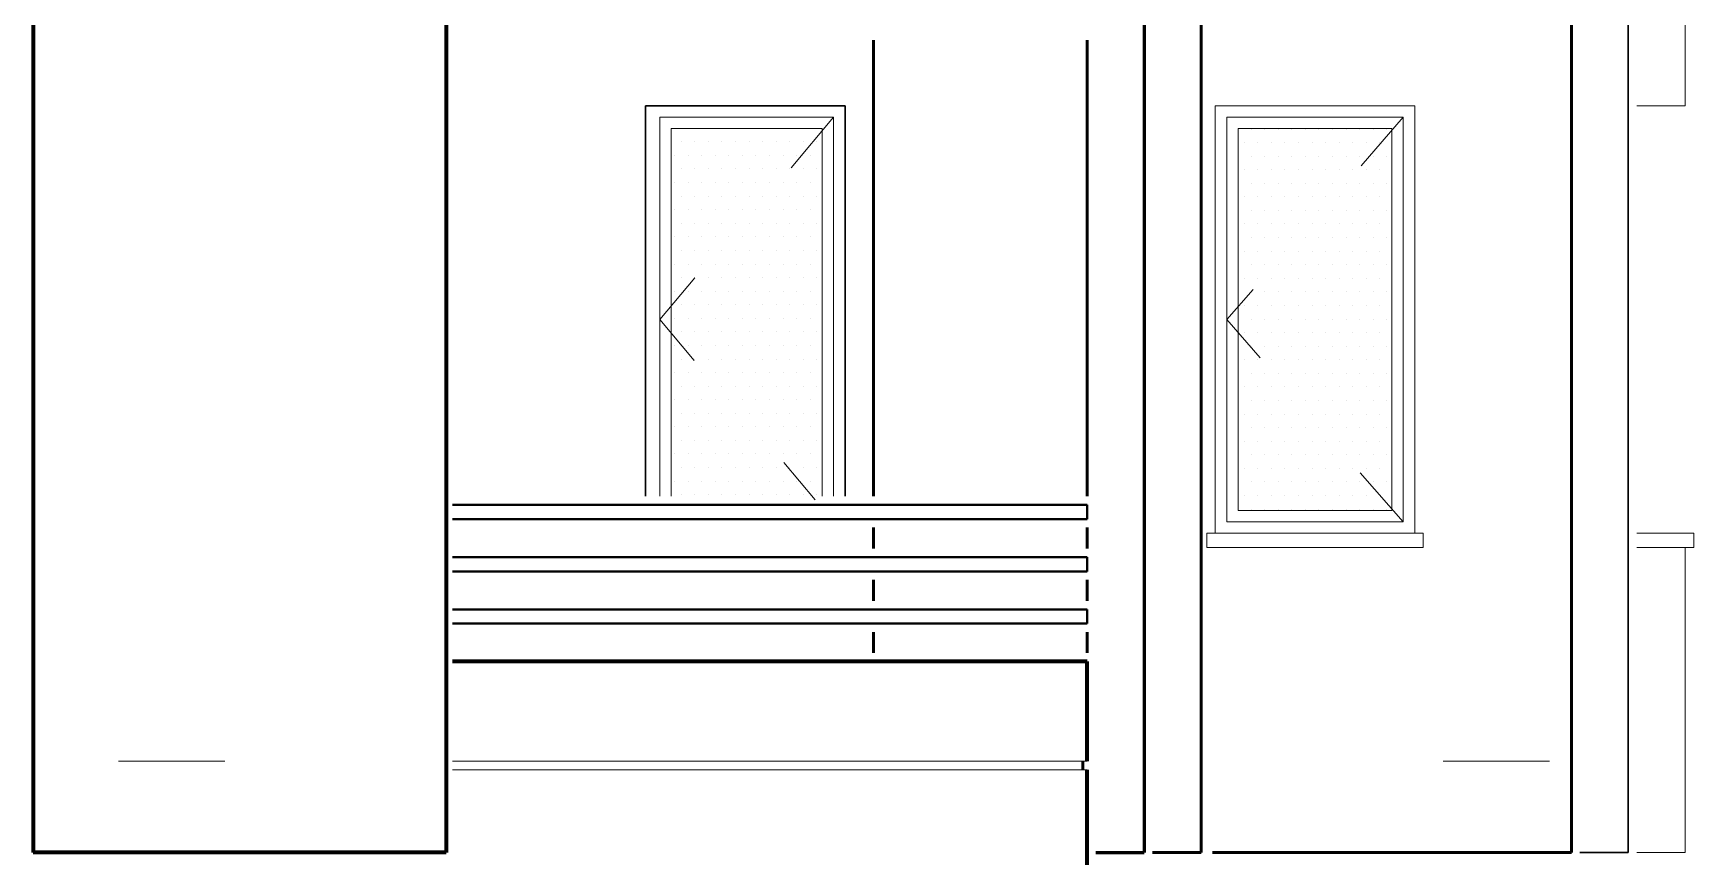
# Model space of a CAD drawing. Header units: millimetres. Extents: x 2016.56 to 2021.8, y 13721.83 to 13722.48.
# Drawn here: x 2021.1956 to 2021.3122, y 13721.9782 to 13722.036 of the extents above; entities that cross this region are included whole.
import ezdxf

# ---------------------------------------------------------------- set-up
doc = ezdxf.new("R2010")
doc.units = ezdxf.units.MM
doc.linetypes.add('ACAD_ISO07W100', pattern=[3, 0, -3])
doc.linetypes.add('HIDDEN', pattern=[0.375, 0.25, -0.125])
doc.layers.get('0').update_dxf_attribs({"lineweight": 20})
for name, color, linetype, lineweight in [('0.3', 150, 'Continuous', 30), ('0.5', 200, 'Continuous', 50), ('0.7', 20, 'Continuous', 70), ('0.8', 6, 'Continuous', 80), ('DUVAR', 4, 'Continuous', 40), ('kolon', 5, 'Continuous', 60), ('PENCERE', 3, 'Continuous', 13), ('TEFRİŞ', 11, 'Continuous', 9)]:
    doc.layers.add(name, color=color, linetype=linetype, lineweight=lineweight)

msp = doc.modelspace()

# ---------------------------------------------------------------- linework, layer by layer
for p, q in [((2021.2786, 13722.03094), (2021.2926, 13722.03094)), ((2021.2786, 13722.03094), (2021.2786, 13722.00094)), ((2021.2926, 13722.03094), (2021.2926, 13722.00094)), ((2021.2396, 13722.03014), (2021.2396, 13722.00354)), ((2021.2396, 13722.03014), (2021.2518, 13722.03014)), ((2021.251, 13722.02934), (2021.2404, 13722.02934)), ((2021.2404, 13722.02934), (2021.2404, 13722.00354)), ((2021.251, 13722.00354), (2021.251, 13722.02934)), ((2021.2518, 13722.03014), (2021.2518, 13722.00354)), ((2021.2794, 13722.03014), (2021.2918, 13722.03014)), ((2021.2794, 13722.03014), (2021.2794, 13722.00174)), ((2021.291, 13722.02934), (2021.2802, 13722.02934)), ((2021.2802, 13722.00254), (2021.2802, 13722.02934)), ((2021.291, 13722.00254), (2021.291, 13722.02934)), ((2021.2918, 13722.03014), (2021.2918, 13722.00174)), ((2021.291, 13722.00254), (2021.2802, 13722.00254)), ((2021.2918, 13722.00174), (2021.2794, 13722.00174)), ((2021.2932, 13722.00094), (2021.278, 13722.00094)), ((2021.278, 13721.99994), (2021.278, 13722.00094)), ((2021.2932, 13721.99994), (2021.278, 13721.99994)), ((2021.2932, 13721.99994), (2021.2932, 13722.00094))]:
    msp.add_line(p, q)
at = {"layer": '0.3'}
for p, q in [((2021.3076, 13722.04434), (2021.3076, 13721.97854)), ((2021.2386, 13722.03094), (2021.2526, 13722.03094)), ((2021.2386, 13722.03094), (2021.2386, 13722.00354)), ((2021.2526, 13722.03094), (2021.2526, 13722.00354)), ((2021.3042, 13721.97854), (2021.3076, 13721.97854))]:
    msp.add_line(p, q, dxfattribs=at)
at = {"layer": '0.5'}
for p, q in [((2021.3036, 13722.39774), (2021.3036, 13721.97854)), ((2021.2776, 13722.04434), (2021.2776, 13721.97854)), ((2021.2546, 13722.03554), (2021.2546, 13722.00354)), ((2021.2696, 13722.03554), (2021.2696, 13722.00354)), ((2021.2546, 13722.00134), (2021.2546, 13721.99987)), ((2021.2696, 13722.00134), (2021.2696, 13721.99987)), ((2021.2546, 13721.99767), (2021.2546, 13721.9962)), ((2021.2696, 13721.99767), (2021.2696, 13721.9962)), ((2021.2546, 13721.994), (2021.2546, 13721.99254)), ((2021.2696, 13721.994), (2021.2696, 13721.99254)), ((2021.2693, 13721.98494), (2021.2693, 13721.98434)), ((2021.2742, 13721.97854), (2021.2776, 13721.97854)), ((2021.2784, 13721.97854), (2021.3036, 13721.97854))]:
    msp.add_line(p, q, dxfattribs=at)
at = {"layer": '0.7'}
for p, q in [((2021.2696, 13721.99194), (2021.22503, 13721.99194)), ((2021.2696, 13721.98494), (2021.2696, 13721.99194)), ((2021.2696, 13721.97654), (2021.2696, 13721.98434))]:
    msp.add_line(p, q, dxfattribs=at)
at = {"layer": '0.8'}
for p, q in [((2021.1956, 13722.39754), (2021.1956, 13721.97854)), ((2021.2246, 13722.39754), (2021.2246, 13721.97854)), ((2021.2246, 13721.97854), (2021.1956, 13721.97854))]:
    msp.add_line(p, q, dxfattribs=at)
at = {"layer": 'DUVAR'}
for p, q in [((2021.28111, 13722.02931), (2021.28111, 13722.02931)), ((2021.28206, 13722.02931), (2021.28206, 13722.02931)), ((2021.28301, 13722.02931), (2021.28301, 13722.02931)), ((2021.28397, 13722.02931), (2021.28397, 13722.02931)), ((2021.28492, 13722.02931), (2021.28492, 13722.02931)), ((2021.28587, 13722.02931), (2021.28587, 13722.02931)), ((2021.28682, 13722.02931), (2021.28682, 13722.02931)), ((2021.28778, 13722.02931), (2021.28778, 13722.02931)), ((2021.28873, 13722.02931), (2021.28873, 13722.02931)), ((2021.28968, 13722.02931), (2021.28968, 13722.02931)), ((2021.29063, 13722.02931), (2021.29063, 13722.02931)), ((2021.2411, 13722.02841), (2021.2411, 13722.02841)), ((2021.24206, 13722.02841), (2021.24206, 13722.02841)), ((2021.24301, 13722.02841), (2021.24301, 13722.02841)), ((2021.24396, 13722.02841), (2021.24396, 13722.02841)), ((2021.24491, 13722.02841), (2021.24491, 13722.02841)), ((2021.24587, 13722.02841), (2021.24587, 13722.02841)), ((2021.24682, 13722.02841), (2021.24682, 13722.02841)), ((2021.24777, 13722.02841), (2021.24777, 13722.02841)), ((2021.24872, 13722.02841), (2021.24872, 13722.02841)), ((2021.24968, 13722.02841), (2021.24968, 13722.02841)), ((2021.25063, 13722.02841), (2021.25063, 13722.02841)), ((2021.28063, 13722.02836), (2021.28063, 13722.02836)), ((2021.28158, 13722.02836), (2021.28158, 13722.02836)), ((2021.28254, 13722.02836), (2021.28254, 13722.02836)), ((2021.28349, 13722.02836), (2021.28349, 13722.02836)), ((2021.28444, 13722.02836), (2021.28444, 13722.02836)), ((2021.28539, 13722.02836), (2021.28539, 13722.02836)), ((2021.28635, 13722.02836), (2021.28635, 13722.02836)), ((2021.2873, 13722.02836), (2021.2873, 13722.02836)), ((2021.28825, 13722.02836), (2021.28825, 13722.02836)), ((2021.2892, 13722.02836), (2021.2892, 13722.02836)), ((2021.29016, 13722.02836), (2021.29016, 13722.02836)), ((2021.24063, 13722.02746), (2021.24063, 13722.02746)), ((2021.24158, 13722.02746), (2021.24158, 13722.02746)), ((2021.24253, 13722.02746), (2021.24253, 13722.02746)), ((2021.24348, 13722.02746), (2021.24348, 13722.02746)), ((2021.24444, 13722.02746), (2021.24444, 13722.02746)), ((2021.24539, 13722.02746), (2021.24539, 13722.02746)), ((2021.24634, 13722.02746), (2021.24634, 13722.02746)), ((2021.24729, 13722.02746), (2021.24729, 13722.02746)), ((2021.24825, 13722.02746), (2021.24825, 13722.02746)), ((2021.2492, 13722.02746), (2021.2492, 13722.02746)), ((2021.25015, 13722.02746), (2021.25015, 13722.02746)), ((2021.28111, 13722.02741), (2021.28111, 13722.02741)), ((2021.28206, 13722.02741), (2021.28206, 13722.02741)), ((2021.28301, 13722.02741), (2021.28301, 13722.02741)), ((2021.28397, 13722.02741), (2021.28397, 13722.02741)), ((2021.28492, 13722.02741), (2021.28492, 13722.02741)), ((2021.28587, 13722.02741), (2021.28587, 13722.02741)), ((2021.28682, 13722.02741), (2021.28682, 13722.02741)), ((2021.28778, 13722.02741), (2021.28778, 13722.02741)), ((2021.28873, 13722.02741), (2021.28873, 13722.02741)), ((2021.28968, 13722.02741), (2021.28968, 13722.02741)), ((2021.29063, 13722.02741), (2021.29063, 13722.02741)), ((2021.24063, 13722.02556), (2021.24063, 13722.02556)), ((2021.2411, 13722.02651), (2021.2411, 13722.02651)), ((2021.24158, 13722.02556), (2021.24158, 13722.02556)), ((2021.24206, 13722.02651), (2021.24206, 13722.02651)), ((2021.24253, 13722.02556), (2021.24253, 13722.02556)), ((2021.24301, 13722.02651), (2021.24301, 13722.02651)), ((2021.24348, 13722.02556), (2021.24348, 13722.02556)), ((2021.24396, 13722.02651), (2021.24396, 13722.02651)), ((2021.24444, 13722.02556), (2021.24444, 13722.02556)), ((2021.24491, 13722.02651), (2021.24491, 13722.02651)), ((2021.24539, 13722.02556), (2021.24539, 13722.02556)), ((2021.24587, 13722.02651), (2021.24587, 13722.02651)), ((2021.24634, 13722.02556), (2021.24634, 13722.02556)), ((2021.24682, 13722.02651), (2021.24682, 13722.02651)), ((2021.24729, 13722.02556), (2021.24729, 13722.02556)), ((2021.24777, 13722.02651), (2021.24777, 13722.02651)), ((2021.24825, 13722.02556), (2021.24825, 13722.02556)), ((2021.24872, 13722.02651), (2021.24872, 13722.02651)), ((2021.2492, 13722.02556), (2021.2492, 13722.02556)), ((2021.24968, 13722.02651), (2021.24968, 13722.02651)), ((2021.25015, 13722.02556), (2021.25015, 13722.02556)), ((2021.25063, 13722.02651), (2021.25063, 13722.02651)), ((2021.28063, 13722.02646), (2021.28063, 13722.02646)), ((2021.28158, 13722.02646), (2021.28158, 13722.02646)), ((2021.28254, 13722.02646), (2021.28254, 13722.02646)), ((2021.28349, 13722.02646), (2021.28349, 13722.02646)), ((2021.28444, 13722.02646), (2021.28444, 13722.02646)), ((2021.28539, 13722.02646), (2021.28539, 13722.02646)), ((2021.28635, 13722.02646), (2021.28635, 13722.02646)), ((2021.2873, 13722.02646), (2021.2873, 13722.02646)), ((2021.28825, 13722.02646), (2021.28825, 13722.02646)), ((2021.2892, 13722.02646), (2021.2892, 13722.02646)), ((2021.29016, 13722.02646), (2021.29016, 13722.02646)), ((2021.2411, 13722.0246), (2021.2411, 13722.0246)), ((2021.24206, 13722.0246), (2021.24206, 13722.0246)), ((2021.24301, 13722.0246), (2021.24301, 13722.0246)), ((2021.24396, 13722.0246), (2021.24396, 13722.0246)), ((2021.24491, 13722.0246), (2021.24491, 13722.0246)), ((2021.24587, 13722.0246), (2021.24587, 13722.0246)), ((2021.24682, 13722.0246), (2021.24682, 13722.0246)), ((2021.24777, 13722.0246), (2021.24777, 13722.0246)), ((2021.24872, 13722.0246), (2021.24872, 13722.0246)), ((2021.24968, 13722.0246), (2021.24968, 13722.0246)), ((2021.25063, 13722.0246), (2021.25063, 13722.0246)), ((2021.28063, 13722.02455), (2021.28063, 13722.02455)), ((2021.28111, 13722.0255), (2021.28111, 13722.0255)), ((2021.28158, 13722.02455), (2021.28158, 13722.02455)), ((2021.28206, 13722.0255), (2021.28206, 13722.0255)), ((2021.28254, 13722.02455), (2021.28254, 13722.02455)), ((2021.28301, 13722.0255), (2021.28301, 13722.0255)), ((2021.28349, 13722.02455), (2021.28349, 13722.02455)), ((2021.28397, 13722.0255), (2021.28397, 13722.0255)), ((2021.28444, 13722.02455), (2021.28444, 13722.02455)), ((2021.28492, 13722.0255), (2021.28492, 13722.0255)), ((2021.28539, 13722.02455), (2021.28539, 13722.02455)), ((2021.28587, 13722.0255), (2021.28587, 13722.0255)), ((2021.28635, 13722.02455), (2021.28635, 13722.02455)), ((2021.28682, 13722.0255), (2021.28682, 13722.0255)), ((2021.2873, 13722.02455), (2021.2873, 13722.02455)), ((2021.28778, 13722.0255), (2021.28778, 13722.0255)), ((2021.28825, 13722.02455), (2021.28825, 13722.02455)), ((2021.28873, 13722.0255), (2021.28873, 13722.0255)), ((2021.2892, 13722.02455), (2021.2892, 13722.02455)), ((2021.28968, 13722.0255), (2021.28968, 13722.0255)), ((2021.29016, 13722.02455), (2021.29016, 13722.02455)), ((2021.29063, 13722.0255), (2021.29063, 13722.0255)), ((2021.24063, 13722.02365), (2021.24063, 13722.02365)), ((2021.24158, 13722.02365), (2021.24158, 13722.02365)), ((2021.24253, 13722.02365), (2021.24253, 13722.02365)), ((2021.24348, 13722.02365), (2021.24348, 13722.02365)), ((2021.24444, 13722.02365), (2021.24444, 13722.02365)), ((2021.24539, 13722.02365), (2021.24539, 13722.02365)), ((2021.24634, 13722.02365), (2021.24634, 13722.02365)), ((2021.24729, 13722.02365), (2021.24729, 13722.02365)), ((2021.24825, 13722.02365), (2021.24825, 13722.02365)), ((2021.2492, 13722.02365), (2021.2492, 13722.02365)), ((2021.25015, 13722.02365), (2021.25015, 13722.02365)), ((2021.28111, 13722.0236), (2021.28111, 13722.0236)), ((2021.28206, 13722.0236), (2021.28206, 13722.0236)), ((2021.28301, 13722.0236), (2021.28301, 13722.0236)), ((2021.28397, 13722.0236), (2021.28397, 13722.0236)), ((2021.28492, 13722.0236), (2021.28492, 13722.0236)), ((2021.28587, 13722.0236), (2021.28587, 13722.0236)), ((2021.28682, 13722.0236), (2021.28682, 13722.0236)), ((2021.28778, 13722.0236), (2021.28778, 13722.0236)), ((2021.28873, 13722.0236), (2021.28873, 13722.0236)), ((2021.28968, 13722.0236), (2021.28968, 13722.0236)), ((2021.29063, 13722.0236), (2021.29063, 13722.0236)), ((2021.2411, 13722.0227), (2021.2411, 13722.0227)), ((2021.24206, 13722.0227), (2021.24206, 13722.0227)), ((2021.24301, 13722.0227), (2021.24301, 13722.0227)), ((2021.24396, 13722.0227), (2021.24396, 13722.0227)), ((2021.24491, 13722.0227), (2021.24491, 13722.0227)), ((2021.24587, 13722.0227), (2021.24587, 13722.0227)), ((2021.24682, 13722.0227), (2021.24682, 13722.0227)), ((2021.24777, 13722.0227), (2021.24777, 13722.0227)), ((2021.24872, 13722.0227), (2021.24872, 13722.0227)), ((2021.24968, 13722.0227), (2021.24968, 13722.0227)), ((2021.25063, 13722.0227), (2021.25063, 13722.0227)), ((2021.28063, 13722.02265), (2021.28063, 13722.02265)), ((2021.28158, 13722.02265), (2021.28158, 13722.02265)), ((2021.28254, 13722.02265), (2021.28254, 13722.02265)), ((2021.28349, 13722.02265), (2021.28349, 13722.02265)), ((2021.28444, 13722.02265), (2021.28444, 13722.02265)), ((2021.28539, 13722.02265), (2021.28539, 13722.02265)), ((2021.28635, 13722.02265), (2021.28635, 13722.02265)), ((2021.2873, 13722.02265), (2021.2873, 13722.02265)), ((2021.28825, 13722.02265), (2021.28825, 13722.02265)), ((2021.2892, 13722.02265), (2021.2892, 13722.02265)), ((2021.29016, 13722.02265), (2021.29016, 13722.02265)), ((2021.24063, 13722.02175), (2021.24063, 13722.02175)), ((2021.24158, 13722.02175), (2021.24158, 13722.02175)), ((2021.24253, 13722.02175), (2021.24253, 13722.02175)), ((2021.24348, 13722.02175), (2021.24348, 13722.02175)), ((2021.24444, 13722.02175), (2021.24444, 13722.02175)), ((2021.24539, 13722.02175), (2021.24539, 13722.02175)), ((2021.24634, 13722.02175), (2021.24634, 13722.02175)), ((2021.24729, 13722.02175), (2021.24729, 13722.02175)), ((2021.24825, 13722.02175), (2021.24825, 13722.02175)), ((2021.2492, 13722.02175), (2021.2492, 13722.02175)), ((2021.25015, 13722.02175), (2021.25015, 13722.02175)), ((2021.28111, 13722.02169), (2021.28111, 13722.02169)), ((2021.28206, 13722.02169), (2021.28206, 13722.02169)), ((2021.28301, 13722.02169), (2021.28301, 13722.02169)), ((2021.28397, 13722.02169), (2021.28397, 13722.02169)), ((2021.28492, 13722.02169), (2021.28492, 13722.02169)), ((2021.28587, 13722.02169), (2021.28587, 13722.02169)), ((2021.28682, 13722.02169), (2021.28682, 13722.02169)), ((2021.28778, 13722.02169), (2021.28778, 13722.02169)), ((2021.28873, 13722.02169), (2021.28873, 13722.02169)), ((2021.28968, 13722.02169), (2021.28968, 13722.02169)), ((2021.29063, 13722.02169), (2021.29063, 13722.02169)), ((2021.24063, 13722.01984), (2021.24063, 13722.01984)), ((2021.2411, 13722.02079), (2021.2411, 13722.02079)), ((2021.24158, 13722.01984), (2021.24158, 13722.01984)), ((2021.24206, 13722.02079), (2021.24206, 13722.02079)), ((2021.24253, 13722.01984), (2021.24253, 13722.01984)), ((2021.24301, 13722.02079), (2021.24301, 13722.02079)), ((2021.24348, 13722.01984), (2021.24348, 13722.01984)), ((2021.24396, 13722.02079), (2021.24396, 13722.02079)), ((2021.24444, 13722.01984), (2021.24444, 13722.01984)), ((2021.24491, 13722.02079), (2021.24491, 13722.02079)), ((2021.24539, 13722.01984), (2021.24539, 13722.01984)), ((2021.24587, 13722.02079), (2021.24587, 13722.02079)), ((2021.24634, 13722.01984), (2021.24634, 13722.01984)), ((2021.24682, 13722.02079), (2021.24682, 13722.02079)), ((2021.24729, 13722.01984), (2021.24729, 13722.01984)), ((2021.24777, 13722.02079), (2021.24777, 13722.02079)), ((2021.24825, 13722.01984), (2021.24825, 13722.01984)), ((2021.24872, 13722.02079), (2021.24872, 13722.02079)), ((2021.2492, 13722.01984), (2021.2492, 13722.01984)), ((2021.24968, 13722.02079), (2021.24968, 13722.02079)), ((2021.25015, 13722.01984), (2021.25015, 13722.01984)), ((2021.25063, 13722.02079), (2021.25063, 13722.02079)), ((2021.28063, 13722.02074), (2021.28063, 13722.02074)), ((2021.28111, 13722.01979), (2021.28111, 13722.01979)), ((2021.28158, 13722.02074), (2021.28158, 13722.02074)), ((2021.28206, 13722.01979), (2021.28206, 13722.01979)), ((2021.28254, 13722.02074), (2021.28254, 13722.02074)), ((2021.28301, 13722.01979), (2021.28301, 13722.01979)), ((2021.28349, 13722.02074), (2021.28349, 13722.02074)), ((2021.28397, 13722.01979), (2021.28397, 13722.01979)), ((2021.28444, 13722.02074), (2021.28444, 13722.02074)), ((2021.28492, 13722.01979), (2021.28492, 13722.01979)), ((2021.28539, 13722.02074), (2021.28539, 13722.02074)), ((2021.28587, 13722.01979), (2021.28587, 13722.01979)), ((2021.28635, 13722.02074), (2021.28635, 13722.02074)), ((2021.28682, 13722.01979), (2021.28682, 13722.01979)), ((2021.2873, 13722.02074), (2021.2873, 13722.02074)), ((2021.28778, 13722.01979), (2021.28778, 13722.01979)), ((2021.28825, 13722.02074), (2021.28825, 13722.02074)), ((2021.28873, 13722.01979), (2021.28873, 13722.01979)), ((2021.2892, 13722.02074), (2021.2892, 13722.02074)), ((2021.28968, 13722.01979), (2021.28968, 13722.01979)), ((2021.29016, 13722.02074), (2021.29016, 13722.02074)), ((2021.29063, 13722.01979), (2021.29063, 13722.01979)), ((2021.2411, 13722.01889), (2021.2411, 13722.01889)), ((2021.24206, 13722.01889), (2021.24206, 13722.01889)), ((2021.24301, 13722.01889), (2021.24301, 13722.01889)), ((2021.24396, 13722.01889), (2021.24396, 13722.01889)), ((2021.24491, 13722.01889), (2021.24491, 13722.01889)), ((2021.24587, 13722.01889), (2021.24587, 13722.01889)), ((2021.24682, 13722.01889), (2021.24682, 13722.01889)), ((2021.24777, 13722.01889), (2021.24777, 13722.01889)), ((2021.24872, 13722.01889), (2021.24872, 13722.01889)), ((2021.24968, 13722.01889), (2021.24968, 13722.01889)), ((2021.25063, 13722.01889), (2021.25063, 13722.01889)), ((2021.28063, 13722.01884), (2021.28063, 13722.01884)), ((2021.28158, 13722.01884), (2021.28158, 13722.01884)), ((2021.28254, 13722.01884), (2021.28254, 13722.01884)), ((2021.28349, 13722.01884), (2021.28349, 13722.01884)), ((2021.28444, 13722.01884), (2021.28444, 13722.01884)), ((2021.28539, 13722.01884), (2021.28539, 13722.01884)), ((2021.28635, 13722.01884), (2021.28635, 13722.01884)), ((2021.2873, 13722.01884), (2021.2873, 13722.01884)), ((2021.28825, 13722.01884), (2021.28825, 13722.01884)), ((2021.2892, 13722.01884), (2021.2892, 13722.01884)), ((2021.29016, 13722.01884), (2021.29016, 13722.01884)), ((2021.24063, 13722.01794), (2021.24063, 13722.01794)), ((2021.24158, 13722.01794), (2021.24158, 13722.01794)), ((2021.24253, 13722.01794), (2021.24253, 13722.01794)), ((2021.24348, 13722.01794), (2021.24348, 13722.01794)), ((2021.24444, 13722.01794), (2021.24444, 13722.01794)), ((2021.24539, 13722.01794), (2021.24539, 13722.01794)), ((2021.24634, 13722.01794), (2021.24634, 13722.01794)), ((2021.24729, 13722.01794), (2021.24729, 13722.01794)), ((2021.24825, 13722.01794), (2021.24825, 13722.01794)), ((2021.2492, 13722.01794), (2021.2492, 13722.01794)), ((2021.25015, 13722.01794), (2021.25015, 13722.01794)), ((2021.28111, 13722.01788), (2021.28111, 13722.01788)), ((2021.28206, 13722.01788), (2021.28206, 13722.01788)), ((2021.28301, 13722.01788), (2021.28301, 13722.01788)), ((2021.28397, 13722.01788), (2021.28397, 13722.01788)), ((2021.28492, 13722.01788), (2021.28492, 13722.01788)), ((2021.28587, 13722.01788), (2021.28587, 13722.01788)), ((2021.28682, 13722.01788), (2021.28682, 13722.01788)), ((2021.28778, 13722.01788), (2021.28778, 13722.01788)), ((2021.28873, 13722.01788), (2021.28873, 13722.01788)), ((2021.28968, 13722.01788), (2021.28968, 13722.01788)), ((2021.29063, 13722.01788), (2021.29063, 13722.01788)), ((2021.2411, 13722.01698), (2021.2411, 13722.01698)), ((2021.24206, 13722.01698), (2021.24206, 13722.01698)), ((2021.24301, 13722.01698), (2021.24301, 13722.01698)), ((2021.24396, 13722.01698), (2021.24396, 13722.01698)), ((2021.24491, 13722.01698), (2021.24491, 13722.01698)), ((2021.24587, 13722.01698), (2021.24587, 13722.01698)), ((2021.24682, 13722.01698), (2021.24682, 13722.01698)), ((2021.24777, 13722.01698), (2021.24777, 13722.01698)), ((2021.24872, 13722.01698), (2021.24872, 13722.01698)), ((2021.24968, 13722.01698), (2021.24968, 13722.01698)), ((2021.25063, 13722.01698), (2021.25063, 13722.01698)), ((2021.28063, 13722.01693), (2021.28063, 13722.01693)), ((2021.28158, 13722.01693), (2021.28158, 13722.01693)), ((2021.28254, 13722.01693), (2021.28254, 13722.01693)), ((2021.28349, 13722.01693), (2021.28349, 13722.01693)), ((2021.28444, 13722.01693), (2021.28444, 13722.01693)), ((2021.28539, 13722.01693), (2021.28539, 13722.01693)), ((2021.28635, 13722.01693), (2021.28635, 13722.01693)), ((2021.2873, 13722.01693), (2021.2873, 13722.01693)), ((2021.28825, 13722.01693), (2021.28825, 13722.01693)), ((2021.2892, 13722.01693), (2021.2892, 13722.01693)), ((2021.29016, 13722.01693), (2021.29016, 13722.01693)), ((2021.24063, 13722.01603), (2021.24063, 13722.01603)), ((2021.2411, 13722.01508), (2021.2411, 13722.01508)), ((2021.24158, 13722.01603), (2021.24158, 13722.01603)), ((2021.24206, 13722.01508), (2021.24206, 13722.01508)), ((2021.24253, 13722.01603), (2021.24253, 13722.01603)), ((2021.24301, 13722.01508), (2021.24301, 13722.01508)), ((2021.24348, 13722.01603), (2021.24348, 13722.01603)), ((2021.24396, 13722.01508), (2021.24396, 13722.01508)), ((2021.24444, 13722.01603), (2021.24444, 13722.01603)), ((2021.24491, 13722.01508), (2021.24491, 13722.01508)), ((2021.24539, 13722.01603), (2021.24539, 13722.01603)), ((2021.24587, 13722.01508), (2021.24587, 13722.01508)), ((2021.24634, 13722.01603), (2021.24634, 13722.01603)), ((2021.24682, 13722.01508), (2021.24682, 13722.01508)), ((2021.24729, 13722.01603), (2021.24729, 13722.01603)), ((2021.24777, 13722.01508), (2021.24777, 13722.01508)), ((2021.24825, 13722.01603), (2021.24825, 13722.01603)), ((2021.24872, 13722.01508), (2021.24872, 13722.01508)), ((2021.2492, 13722.01603), (2021.2492, 13722.01603)), ((2021.24968, 13722.01508), (2021.24968, 13722.01508)), ((2021.25015, 13722.01603), (2021.25015, 13722.01603)), ((2021.25063, 13722.01508), (2021.25063, 13722.01508)), ((2021.28111, 13722.01598), (2021.28111, 13722.01598)), ((2021.28206, 13722.01598), (2021.28206, 13722.01598)), ((2021.28301, 13722.01598), (2021.28301, 13722.01598)), ((2021.28397, 13722.01598), (2021.28397, 13722.01598)), ((2021.28492, 13722.01598), (2021.28492, 13722.01598)), ((2021.28587, 13722.01598), (2021.28587, 13722.01598)), ((2021.28682, 13722.01598), (2021.28682, 13722.01598)), ((2021.28778, 13722.01598), (2021.28778, 13722.01598)), ((2021.28873, 13722.01598), (2021.28873, 13722.01598)), ((2021.28968, 13722.01598), (2021.28968, 13722.01598)), ((2021.29063, 13722.01598), (2021.29063, 13722.01598)), ((2021.24063, 13722.01413), (2021.24063, 13722.01413)), ((2021.24158, 13722.01413), (2021.24158, 13722.01413)), ((2021.24253, 13722.01413), (2021.24253, 13722.01413)), ((2021.24348, 13722.01413), (2021.24348, 13722.01413)), ((2021.24444, 13722.01413), (2021.24444, 13722.01413)), ((2021.24539, 13722.01413), (2021.24539, 13722.01413)), ((2021.24634, 13722.01413), (2021.24634, 13722.01413)), ((2021.24729, 13722.01413), (2021.24729, 13722.01413)), ((2021.24825, 13722.01413), (2021.24825, 13722.01413)), ((2021.2492, 13722.01413), (2021.2492, 13722.01413)), ((2021.25015, 13722.01413), (2021.25015, 13722.01413)), ((2021.28063, 13722.01503), (2021.28063, 13722.01503)), ((2021.28111, 13722.01407), (2021.28111, 13722.01407)), ((2021.28158, 13722.01503), (2021.28158, 13722.01503)), ((2021.28206, 13722.01407), (2021.28206, 13722.01407)), ((2021.28254, 13722.01503), (2021.28254, 13722.01503)), ((2021.28301, 13722.01407), (2021.28301, 13722.01407)), ((2021.28349, 13722.01503), (2021.28349, 13722.01503)), ((2021.28397, 13722.01407), (2021.28397, 13722.01407)), ((2021.28444, 13722.01503), (2021.28444, 13722.01503)), ((2021.28492, 13722.01407), (2021.28492, 13722.01407)), ((2021.28539, 13722.01503), (2021.28539, 13722.01503)), ((2021.28587, 13722.01407), (2021.28587, 13722.01407)), ((2021.28635, 13722.01503), (2021.28635, 13722.01503)), ((2021.28682, 13722.01407), (2021.28682, 13722.01407)), ((2021.2873, 13722.01503), (2021.2873, 13722.01503)), ((2021.28778, 13722.01407), (2021.28778, 13722.01407)), ((2021.28825, 13722.01503), (2021.28825, 13722.01503)), ((2021.28873, 13722.01407), (2021.28873, 13722.01407)), ((2021.2892, 13722.01503), (2021.2892, 13722.01503)), ((2021.28968, 13722.01407), (2021.28968, 13722.01407)), ((2021.29016, 13722.01503), (2021.29016, 13722.01503)), ((2021.29063, 13722.01407), (2021.29063, 13722.01407)), ((2021.2411, 13722.01317), (2021.2411, 13722.01317)), ((2021.24206, 13722.01317), (2021.24206, 13722.01317)), ((2021.24301, 13722.01317), (2021.24301, 13722.01317)), ((2021.24396, 13722.01317), (2021.24396, 13722.01317)), ((2021.24491, 13722.01317), (2021.24491, 13722.01317)), ((2021.24587, 13722.01317), (2021.24587, 13722.01317)), ((2021.24682, 13722.01317), (2021.24682, 13722.01317)), ((2021.24777, 13722.01317), (2021.24777, 13722.01317)), ((2021.24872, 13722.01317), (2021.24872, 13722.01317)), ((2021.24968, 13722.01317), (2021.24968, 13722.01317)), ((2021.25063, 13722.01317), (2021.25063, 13722.01317)), ((2021.28063, 13722.01312), (2021.28063, 13722.01312)), ((2021.28158, 13722.01312), (2021.28158, 13722.01312)), ((2021.28254, 13722.01312), (2021.28254, 13722.01312)), ((2021.28349, 13722.01312), (2021.28349, 13722.01312)), ((2021.28444, 13722.01312), (2021.28444, 13722.01312)), ((2021.28539, 13722.01312), (2021.28539, 13722.01312)), ((2021.28635, 13722.01312), (2021.28635, 13722.01312)), ((2021.2873, 13722.01312), (2021.2873, 13722.01312)), ((2021.28825, 13722.01312), (2021.28825, 13722.01312)), ((2021.2892, 13722.01312), (2021.2892, 13722.01312)), ((2021.29016, 13722.01312), (2021.29016, 13722.01312)), ((2021.24063, 13722.01222), (2021.24063, 13722.01222)), ((2021.24158, 13722.01222), (2021.24158, 13722.01222)), ((2021.24253, 13722.01222), (2021.24253, 13722.01222)), ((2021.24348, 13722.01222), (2021.24348, 13722.01222)), ((2021.24444, 13722.01222), (2021.24444, 13722.01222)), ((2021.24539, 13722.01222), (2021.24539, 13722.01222)), ((2021.24634, 13722.01222), (2021.24634, 13722.01222)), ((2021.24729, 13722.01222), (2021.24729, 13722.01222)), ((2021.24825, 13722.01222), (2021.24825, 13722.01222)), ((2021.2492, 13722.01222), (2021.2492, 13722.01222)), ((2021.25015, 13722.01222), (2021.25015, 13722.01222)), ((2021.28111, 13722.01217), (2021.28111, 13722.01217)), ((2021.28206, 13722.01217), (2021.28206, 13722.01217)), ((2021.28301, 13722.01217), (2021.28301, 13722.01217)), ((2021.28397, 13722.01217), (2021.28397, 13722.01217)), ((2021.28492, 13722.01217), (2021.28492, 13722.01217)), ((2021.28587, 13722.01217), (2021.28587, 13722.01217)), ((2021.28682, 13722.01217), (2021.28682, 13722.01217)), ((2021.28778, 13722.01217), (2021.28778, 13722.01217)), ((2021.28873, 13722.01217), (2021.28873, 13722.01217)), ((2021.28968, 13722.01217), (2021.28968, 13722.01217)), ((2021.29063, 13722.01217), (2021.29063, 13722.01217)), ((2021.2411, 13722.01127), (2021.2411, 13722.01127)), ((2021.24206, 13722.01127), (2021.24206, 13722.01127)), ((2021.24301, 13722.01127), (2021.24301, 13722.01127)), ((2021.24396, 13722.01127), (2021.24396, 13722.01127)), ((2021.24491, 13722.01127), (2021.24491, 13722.01127)), ((2021.24587, 13722.01127), (2021.24587, 13722.01127)), ((2021.24682, 13722.01127), (2021.24682, 13722.01127)), ((2021.24777, 13722.01127), (2021.24777, 13722.01127)), ((2021.24872, 13722.01127), (2021.24872, 13722.01127)), ((2021.24968, 13722.01127), (2021.24968, 13722.01127)), ((2021.25063, 13722.01127), (2021.25063, 13722.01127)), ((2021.28063, 13722.01122), (2021.28063, 13722.01122)), ((2021.28158, 13722.01122), (2021.28158, 13722.01122)), ((2021.28254, 13722.01122), (2021.28254, 13722.01122)), ((2021.28349, 13722.01122), (2021.28349, 13722.01122)), ((2021.28444, 13722.01122), (2021.28444, 13722.01122)), ((2021.28539, 13722.01122), (2021.28539, 13722.01122)), ((2021.28635, 13722.01122), (2021.28635, 13722.01122)), ((2021.2873, 13722.01122), (2021.2873, 13722.01122)), ((2021.28825, 13722.01122), (2021.28825, 13722.01122)), ((2021.2892, 13722.01122), (2021.2892, 13722.01122)), ((2021.29016, 13722.01122), (2021.29016, 13722.01122)), ((2021.24063, 13722.01032), (2021.24063, 13722.01032)), ((2021.2411, 13722.00936), (2021.2411, 13722.00936)), ((2021.24158, 13722.01032), (2021.24158, 13722.01032)), ((2021.24206, 13722.00936), (2021.24206, 13722.00936)), ((2021.24253, 13722.01032), (2021.24253, 13722.01032)), ((2021.24301, 13722.00936), (2021.24301, 13722.00936)), ((2021.24348, 13722.01032), (2021.24348, 13722.01032)), ((2021.24396, 13722.00936), (2021.24396, 13722.00936)), ((2021.24444, 13722.01032), (2021.24444, 13722.01032)), ((2021.24491, 13722.00936), (2021.24491, 13722.00936)), ((2021.24539, 13722.01032), (2021.24539, 13722.01032)), ((2021.24587, 13722.00936), (2021.24587, 13722.00936)), ((2021.24634, 13722.01032), (2021.24634, 13722.01032)), ((2021.24682, 13722.00936), (2021.24682, 13722.00936)), ((2021.24729, 13722.01032), (2021.24729, 13722.01032)), ((2021.24777, 13722.00936), (2021.24777, 13722.00936)), ((2021.24825, 13722.01032), (2021.24825, 13722.01032)), ((2021.24872, 13722.00936), (2021.24872, 13722.00936)), ((2021.2492, 13722.01032), (2021.2492, 13722.01032)), ((2021.24968, 13722.00936), (2021.24968, 13722.00936)), ((2021.25015, 13722.01032), (2021.25015, 13722.01032)), ((2021.25063, 13722.00936), (2021.25063, 13722.00936)), ((2021.28063, 13722.00931), (2021.28063, 13722.00931)), ((2021.28111, 13722.01026), (2021.28111, 13722.01026)), ((2021.28158, 13722.00931), (2021.28158, 13722.00931)), ((2021.28206, 13722.01026), (2021.28206, 13722.01026)), ((2021.28254, 13722.00931), (2021.28254, 13722.00931)), ((2021.28301, 13722.01026), (2021.28301, 13722.01026)), ((2021.28349, 13722.00931), (2021.28349, 13722.00931)), ((2021.28397, 13722.01026), (2021.28397, 13722.01026)), ((2021.28444, 13722.00931), (2021.28444, 13722.00931)), ((2021.28492, 13722.01026), (2021.28492, 13722.01026)), ((2021.28539, 13722.00931), (2021.28539, 13722.00931)), ((2021.28587, 13722.01026), (2021.28587, 13722.01026)), ((2021.28635, 13722.00931), (2021.28635, 13722.00931)), ((2021.28682, 13722.01026), (2021.28682, 13722.01026)), ((2021.2873, 13722.00931), (2021.2873, 13722.00931)), ((2021.28778, 13722.01026), (2021.28778, 13722.01026)), ((2021.28825, 13722.00931), (2021.28825, 13722.00931)), ((2021.28873, 13722.01026), (2021.28873, 13722.01026)), ((2021.2892, 13722.00931), (2021.2892, 13722.00931)), ((2021.28968, 13722.01026), (2021.28968, 13722.01026)), ((2021.29016, 13722.00931), (2021.29016, 13722.00931)), ((2021.29063, 13722.01026), (2021.29063, 13722.01026)), ((2021.24063, 13722.00841), (2021.24063, 13722.00841)), ((2021.24158, 13722.00841), (2021.24158, 13722.00841)), ((2021.24253, 13722.00841), (2021.24253, 13722.00841)), ((2021.24348, 13722.00841), (2021.24348, 13722.00841)), ((2021.24444, 13722.00841), (2021.24444, 13722.00841)), ((2021.24539, 13722.00841), (2021.24539, 13722.00841)), ((2021.24634, 13722.00841), (2021.24634, 13722.00841)), ((2021.24729, 13722.00841), (2021.24729, 13722.00841)), ((2021.24825, 13722.00841), (2021.24825, 13722.00841)), ((2021.2492, 13722.00841), (2021.2492, 13722.00841)), ((2021.25015, 13722.00841), (2021.25015, 13722.00841)), ((2021.28111, 13722.00836), (2021.28111, 13722.00836)), ((2021.28206, 13722.00836), (2021.28206, 13722.00836)), ((2021.28301, 13722.00836), (2021.28301, 13722.00836)), ((2021.28397, 13722.00836), (2021.28397, 13722.00836)), ((2021.28492, 13722.00836), (2021.28492, 13722.00836)), ((2021.28587, 13722.00836), (2021.28587, 13722.00836)), ((2021.28682, 13722.00836), (2021.28682, 13722.00836)), ((2021.28778, 13722.00836), (2021.28778, 13722.00836)), ((2021.28873, 13722.00836), (2021.28873, 13722.00836)), ((2021.28968, 13722.00836), (2021.28968, 13722.00836)), ((2021.29063, 13722.00836), (2021.29063, 13722.00836)), ((2021.2411, 13722.00746), (2021.2411, 13722.00746)), ((2021.24206, 13722.00746), (2021.24206, 13722.00746)), ((2021.24301, 13722.00746), (2021.24301, 13722.00746)), ((2021.24396, 13722.00746), (2021.24396, 13722.00746)), ((2021.24491, 13722.00746), (2021.24491, 13722.00746)), ((2021.24587, 13722.00746), (2021.24587, 13722.00746)), ((2021.24682, 13722.00746), (2021.24682, 13722.00746)), ((2021.24777, 13722.00746), (2021.24777, 13722.00746)), ((2021.24872, 13722.00746), (2021.24872, 13722.00746)), ((2021.24968, 13722.00746), (2021.24968, 13722.00746)), ((2021.25063, 13722.00746), (2021.25063, 13722.00746)), ((2021.28063, 13722.00741), (2021.28063, 13722.00741)), ((2021.28158, 13722.00741), (2021.28158, 13722.00741)), ((2021.28254, 13722.00741), (2021.28254, 13722.00741)), ((2021.28349, 13722.00741), (2021.28349, 13722.00741)), ((2021.28444, 13722.00741), (2021.28444, 13722.00741)), ((2021.28539, 13722.00741), (2021.28539, 13722.00741)), ((2021.28635, 13722.00741), (2021.28635, 13722.00741)), ((2021.2873, 13722.00741), (2021.2873, 13722.00741)), ((2021.28825, 13722.00741), (2021.28825, 13722.00741)), ((2021.2892, 13722.00741), (2021.2892, 13722.00741)), ((2021.29016, 13722.00741), (2021.29016, 13722.00741)), ((2021.24063, 13722.00651), (2021.24063, 13722.00651)), ((2021.24158, 13722.00651), (2021.24158, 13722.00651)), ((2021.24253, 13722.00651), (2021.24253, 13722.00651)), ((2021.24348, 13722.00651), (2021.24348, 13722.00651)), ((2021.24444, 13722.00651), (2021.24444, 13722.00651)), ((2021.24539, 13722.00651), (2021.24539, 13722.00651)), ((2021.24634, 13722.00651), (2021.24634, 13722.00651)), ((2021.24729, 13722.00651), (2021.24729, 13722.00651)), ((2021.24825, 13722.00651), (2021.24825, 13722.00651)), ((2021.2492, 13722.00651), (2021.2492, 13722.00651)), ((2021.25015, 13722.00651), (2021.25015, 13722.00651)), ((2021.28111, 13722.00645), (2021.28111, 13722.00645)), ((2021.28206, 13722.00645), (2021.28206, 13722.00645)), ((2021.28301, 13722.00645), (2021.28301, 13722.00645)), ((2021.28397, 13722.00645), (2021.28397, 13722.00645)), ((2021.28492, 13722.00645), (2021.28492, 13722.00645)), ((2021.28587, 13722.00645), (2021.28587, 13722.00645)), ((2021.28682, 13722.00645), (2021.28682, 13722.00645)), ((2021.28778, 13722.00645), (2021.28778, 13722.00645)), ((2021.28873, 13722.00645), (2021.28873, 13722.00645)), ((2021.28968, 13722.00645), (2021.28968, 13722.00645)), ((2021.29063, 13722.00645), (2021.29063, 13722.00645)), ((2021.24063, 13722.0046), (2021.24063, 13722.0046)), ((2021.2411, 13722.00555), (2021.2411, 13722.00555)), ((2021.24158, 13722.0046), (2021.24158, 13722.0046)), ((2021.24206, 13722.00555), (2021.24206, 13722.00555)), ((2021.24253, 13722.0046), (2021.24253, 13722.0046)), ((2021.24301, 13722.00555), (2021.24301, 13722.00555)), ((2021.24348, 13722.0046), (2021.24348, 13722.0046)), ((2021.24396, 13722.00555), (2021.24396, 13722.00555)), ((2021.24444, 13722.0046), (2021.24444, 13722.0046)), ((2021.24491, 13722.00555), (2021.24491, 13722.00555)), ((2021.24539, 13722.0046), (2021.24539, 13722.0046)), ((2021.24587, 13722.00555), (2021.24587, 13722.00555)), ((2021.24634, 13722.0046), (2021.24634, 13722.0046)), ((2021.24682, 13722.00555), (2021.24682, 13722.00555)), ((2021.24729, 13722.0046), (2021.24729, 13722.0046)), ((2021.24777, 13722.00555), (2021.24777, 13722.00555)), ((2021.24825, 13722.0046), (2021.24825, 13722.0046)), ((2021.24872, 13722.00555), (2021.24872, 13722.00555)), ((2021.2492, 13722.0046), (2021.2492, 13722.0046)), ((2021.24968, 13722.00555), (2021.24968, 13722.00555)), ((2021.25015, 13722.0046), (2021.25015, 13722.0046)), ((2021.25063, 13722.00555), (2021.25063, 13722.00555)), ((2021.28063, 13722.0055), (2021.28063, 13722.0055)), ((2021.28111, 13722.00455), (2021.28111, 13722.00455)), ((2021.28158, 13722.0055), (2021.28158, 13722.0055)), ((2021.28206, 13722.00455), (2021.28206, 13722.00455)), ((2021.28254, 13722.0055), (2021.28254, 13722.0055)), ((2021.28301, 13722.00455), (2021.28301, 13722.00455)), ((2021.28349, 13722.0055), (2021.28349, 13722.0055)), ((2021.28397, 13722.00455), (2021.28397, 13722.00455)), ((2021.28444, 13722.0055), (2021.28444, 13722.0055)), ((2021.28492, 13722.00455), (2021.28492, 13722.00455)), ((2021.28539, 13722.0055), (2021.28539, 13722.0055)), ((2021.28587, 13722.00455), (2021.28587, 13722.00455)), ((2021.28635, 13722.0055), (2021.28635, 13722.0055)), ((2021.28682, 13722.00455), (2021.28682, 13722.00455)), ((2021.2873, 13722.0055), (2021.2873, 13722.0055)), ((2021.28778, 13722.00455), (2021.28778, 13722.00455)), ((2021.28825, 13722.0055), (2021.28825, 13722.0055)), ((2021.28873, 13722.00455), (2021.28873, 13722.00455)), ((2021.2892, 13722.0055), (2021.2892, 13722.0055)), ((2021.28968, 13722.00455), (2021.28968, 13722.00455)), ((2021.29016, 13722.0055), (2021.29016, 13722.0055)), ((2021.29063, 13722.00455), (2021.29063, 13722.00455)), ((2021.2411, 13722.00365), (2021.2411, 13722.00365)), ((2021.24206, 13722.00365), (2021.24206, 13722.00365)), ((2021.24301, 13722.00365), (2021.24301, 13722.00365)), ((2021.24396, 13722.00365), (2021.24396, 13722.00365)), ((2021.24491, 13722.00365), (2021.24491, 13722.00365)), ((2021.24587, 13722.00365), (2021.24587, 13722.00365)), ((2021.24682, 13722.00365), (2021.24682, 13722.00365)), ((2021.24777, 13722.00365), (2021.24777, 13722.00365)), ((2021.24872, 13722.00365), (2021.24872, 13722.00365)), ((2021.24968, 13722.00365), (2021.24968, 13722.00365)), ((2021.25063, 13722.00365), (2021.25063, 13722.00365)), ((2021.28063, 13722.0036), (2021.28063, 13722.0036)), ((2021.28158, 13722.0036), (2021.28158, 13722.0036)), ((2021.28254, 13722.0036), (2021.28254, 13722.0036)), ((2021.28349, 13722.0036), (2021.28349, 13722.0036)), ((2021.28444, 13722.0036), (2021.28444, 13722.0036)), ((2021.28539, 13722.0036), (2021.28539, 13722.0036)), ((2021.28635, 13722.0036), (2021.28635, 13722.0036)), ((2021.2873, 13722.0036), (2021.2873, 13722.0036)), ((2021.28825, 13722.0036), (2021.28825, 13722.0036)), ((2021.2892, 13722.0036), (2021.2892, 13722.0036)), ((2021.29016, 13722.0036), (2021.29016, 13722.0036)), ((2021.22503, 13722.00294), (2021.2696, 13722.00294)), ((2021.2696, 13722.00194), (2021.2696, 13722.00294)), ((2021.2696, 13722.00194), (2021.2696, 13722.00294)), ((2021.28111, 13722.00264), (2021.28111, 13722.00264)), ((2021.28206, 13722.00264), (2021.28206, 13722.00264)), ((2021.28301, 13722.00264), (2021.28301, 13722.00264)), ((2021.28397, 13722.00264), (2021.28397, 13722.00264)), ((2021.28492, 13722.00264), (2021.28492, 13722.00264)), ((2021.28587, 13722.00264), (2021.28587, 13722.00264)), ((2021.28682, 13722.00264), (2021.28682, 13722.00264)), ((2021.28778, 13722.00264), (2021.28778, 13722.00264)), ((2021.28873, 13722.00264), (2021.28873, 13722.00264)), ((2021.28968, 13722.00264), (2021.28968, 13722.00264)), ((2021.29063, 13722.00264), (2021.29063, 13722.00264)), ((2021.22503, 13722.00194), (2021.2696, 13722.00194)), ((2021.22503, 13721.99927), (2021.2696, 13721.99927)), ((2021.2696, 13721.99827), (2021.2696, 13721.99927)), ((2021.2696, 13721.99827), (2021.2696, 13721.99927)), ((2021.22503, 13721.99827), (2021.2696, 13721.99827)), ((2021.22503, 13721.9956), (2021.2696, 13721.9956)), ((2021.2696, 13721.9946), (2021.2696, 13721.9956)), ((2021.2696, 13721.9946), (2021.2696, 13721.9956)), ((2021.22503, 13721.9946), (2021.2696, 13721.9946))]:
    msp.add_line(p, q, dxfattribs=at)
at = {"layer": 'kolon'}
for p in [(2021.2736, 13722.39754), (2021.2702, 13721.97854)]:
    msp.add_line(p, (2021.2736, 13721.97854), dxfattribs=at)
at = {"layer": 'PENCERE', "linetype": 'ACAD_ISO07W100'}
for p, q in [((2021.20905, 13721.98494), (2021.20159, 13721.98494)), ((2021.30207, 13721.98494), (2021.29461, 13721.98494))]:
    msp.add_line(p, q, dxfattribs=at)
at = {"layer": 'PENCERE'}
for p, q in [((2021.2696, 13721.98494), (2021.22503, 13721.98494)), ((2021.2696, 13721.98434), (2021.22503, 13721.98434))]:
    msp.add_line(p, q, dxfattribs=at)
at = {"layer": 'TEFRİŞ'}
for p, q in [((2021.3116, 13722.05994), (2021.3116, 13722.03094)), ((2021.3082, 13722.03094), (2021.3116, 13722.03094)), ((2021.3122, 13722.00094), (2021.3082, 13722.00094)), ((2021.3122, 13721.99994), (2021.3082, 13721.99994)), ((2021.3116, 13721.99994), (2021.3116, 13721.97854)), ((2021.3122, 13721.99994), (2021.3122, 13722.00094)), ((2021.3082, 13721.97854), (2021.3116, 13721.97854))]:
    msp.add_line(p, q, dxfattribs=at)
at = {"layer": 'TEFRİŞ', "linetype": 'HIDDEN', "ltscale": 10}
for p, q in [((2021.2518, 13722.03014), (2021.24882, 13722.02659)), ((2021.2918, 13722.03014), (2021.28883, 13722.02674)), ((2021.24205, 13722.01886), (2021.2396, 13722.01594)), ((2021.28126, 13722.01806), (2021.27941, 13722.01594)), ((2021.2396, 13722.01594), (2021.242, 13722.01306)), ((2021.27941, 13722.01594), (2021.28174, 13722.01326)), ((2021.24831, 13722.0059), (2021.2505, 13722.00329)), ((2021.28878, 13722.00519), (2021.2918, 13722.00174))]:
    msp.add_line(p, q, dxfattribs=at)

doc.saveas('drawing.dxf')
